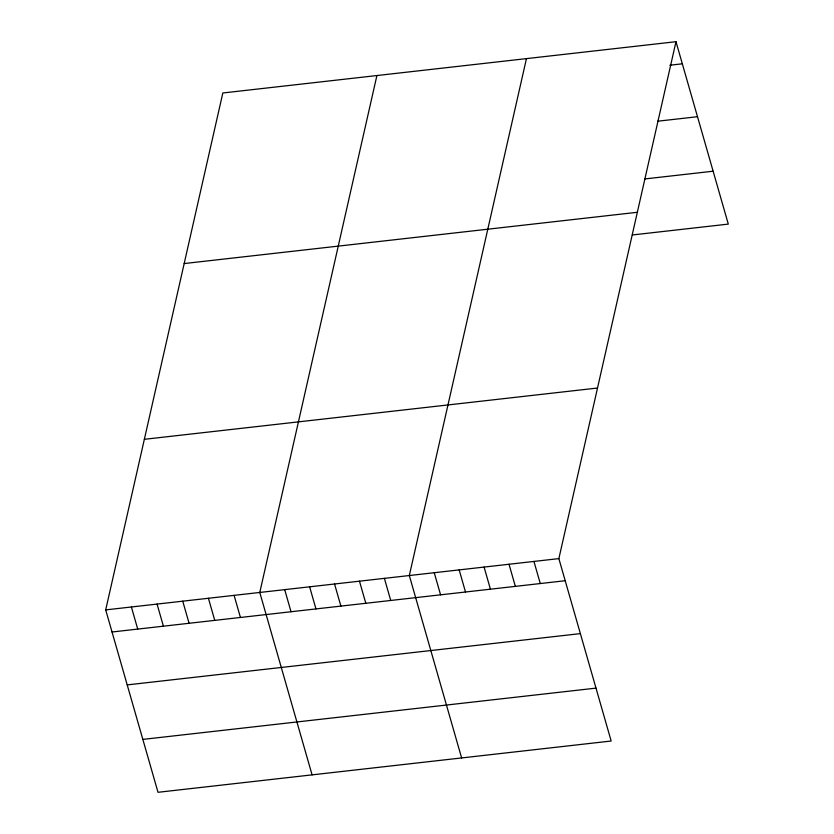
<?xml version="1.0" encoding="UTF-8"?>
<svg xmlns="http://www.w3.org/2000/svg" width="834" height="834" viewBox="0 0 834 834"><rect width="100%" height="100%" fill="white"/><g stroke="black" fill="none" stroke-linecap="round" stroke-linejoin="round"><path stroke-width="1.25" d="M675.988 41.7L558.863 558.613L611.166 741.019L158.012 792.3L105.699 609.894L222.834 92.981L675.988 41.7L728.301 224.106L632.339 234.969M376.905 75.54L259.781 592.453L312.083 774.869M526.452 58.62L409.317 575.533L461.619 757.939M669.869 65.219L682.327 63.811M657.619 121.222L697.495 116.708M644.588 178.966L713.133 171.21M184.178 263.554L637.332 212.284M144.355 439.309L597.509 388.029M105.699 609.894L558.863 558.613M112.048 631.995L565.202 580.725M127.216 684.902L580.37 633.621M142.843 739.404L595.997 688.123M533.937 561.428L540.276 583.539M509.011 564.253L515.349 586.365M484.085 567.078L490.423 589.179M459.169 569.893L465.508 592.004M434.243 572.718L440.581 594.819M384.391 578.358L390.729 600.459M359.475 581.173L365.813 603.284M334.549 583.998L340.887 606.099M309.623 586.813L315.961 608.924M284.696 589.638L291.035 611.749M234.093 595.361L240.432 617.473M208.417 598.27L214.755 620.381M182.74 601.168L189.078 623.279M157.063 604.077L163.401 626.188M131.386 606.985L137.725 629.097"/></g></svg>
